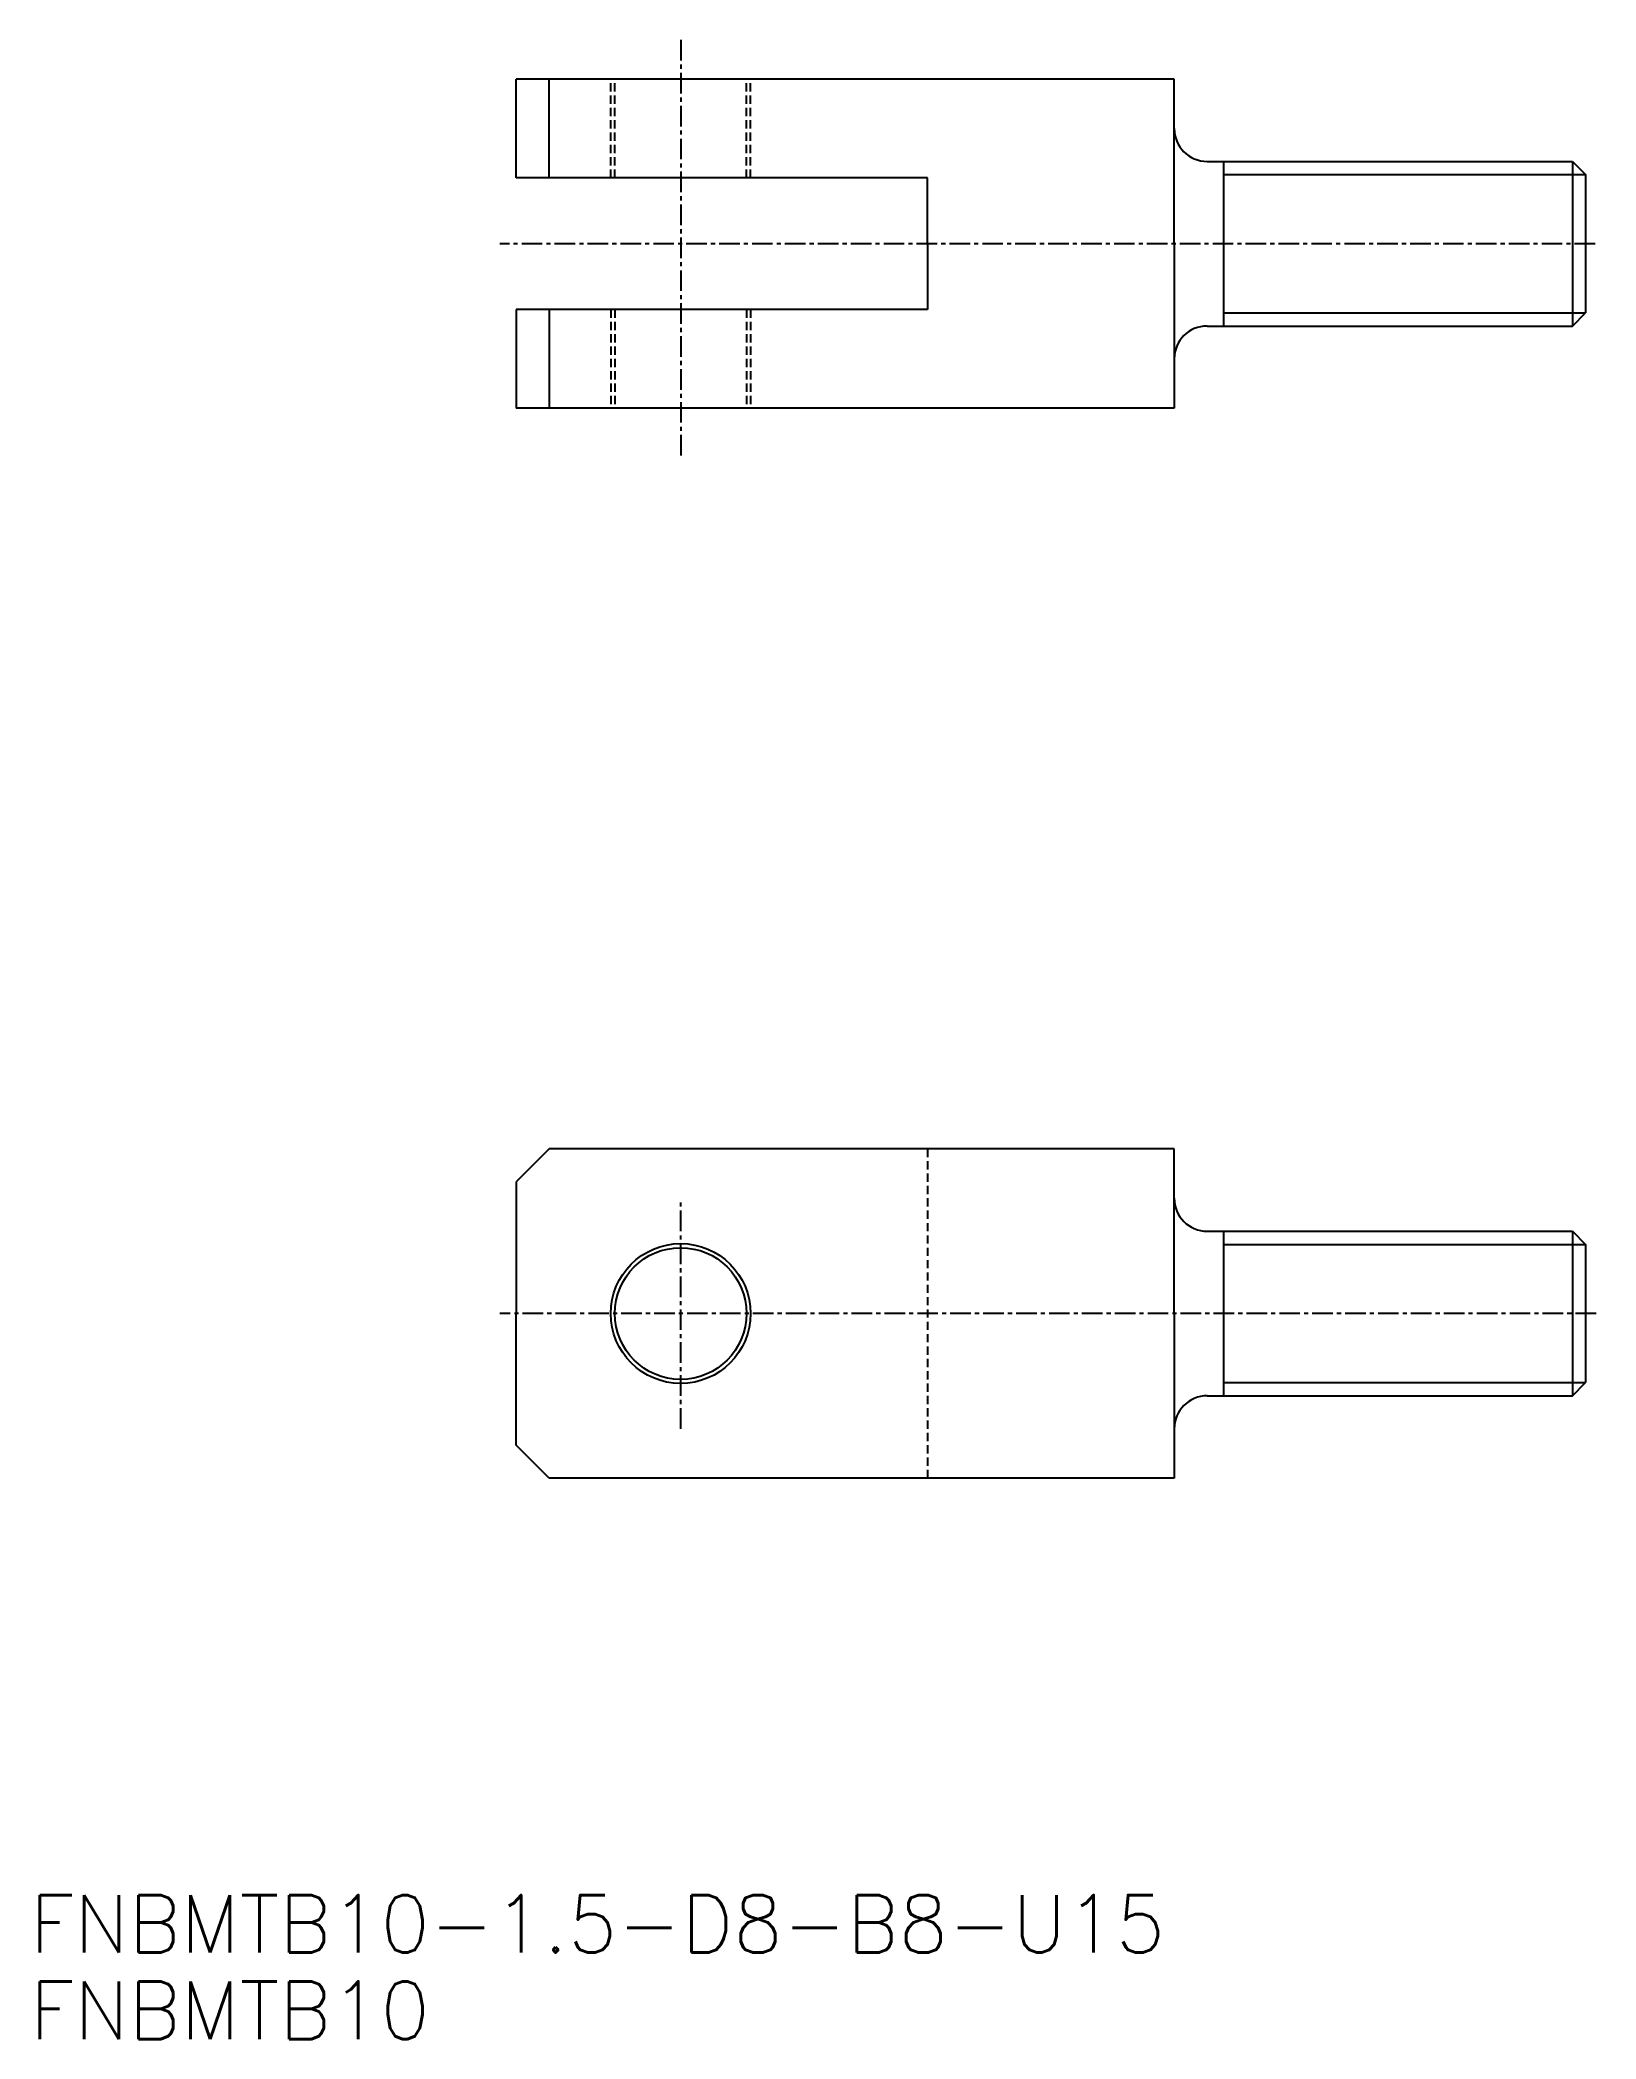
# Model space of a CAD drawing. Extents: x 1 to 96, y 1 to 122.
import ezdxf

# ---------------------------------------------------------------- set-up
doc = ezdxf.new("R2010")
doc.units = 0
doc.linetypes.add('CENTER', pattern=[2, 1.25, -0.25, 0.25, -0.25])
doc.linetypes.add('DASHED', pattern=[0.75, 0.5, -0.25])
doc.layers.get('0').update_dxf_attribs({"linetype": 'CONTINUOUS'})
doc.layers.add('CENTER', color=1, linetype='CENTER')
doc.styles.get("Standard").update_dxf_attribs({"font": 'txt.shx', "bigfont": 'extfont.shx'})

msp = doc.modelspace()

# ---------------------------------------------------------------- linework, layer by layer
at = {"color": 7, "linetype": 'CONTINUOUS'}
for p, q in [((70, 120), (30, 120)), ((30, 114), (30, 120)), ((32, 114), (32, 120)), ((70, 110), (70, 120)), ((72, 115), (94.2, 115)), ((94.2, 115), (94.2, 105)), ((94.2, 115), (95, 114.2)), ((95, 114.2), (95, 105.8)), ((55, 114), (30, 114)), ((55, 110), (55, 114)), ((55, 110), (55, 106)), ((70, 110), (70, 100)), ((55, 106), (30, 106)), ((30, 106), (30, 100)), ((32, 106), (32, 100)), ((94.2, 105), (95, 105.8)), ((72, 105), (94.2, 105)), ((70, 100), (30, 100)), ((32, 55), (30, 53)), ((70, 55), (32, 55)), ((70, 45), (70, 55)), ((30, 53), (30, 45)), ((72, 50), (94.2, 50)), ((94.2, 50), (94.2, 40)), ((94.2, 50), (95, 49.2)), ((95, 49.2), (95, 40.8)), ((30, 37), (30, 45)), ((70, 45), (70, 35)), ((94.2, 40), (95, 40.8)), ((72, 40), (94.2, 40)), ((32, 35), (30, 37)), ((70, 35), (32, 35))]:
    msp.add_line(p, q, dxfattribs=at)
at = {"color": 3, "linetype": 'DASHED'}
for p, q in [((35.75, 114), (35.75, 120)), ((36, 114), (36, 120)), ((44, 114), (44, 120)), ((44.25, 114), (44.25, 120)), ((35.75, 106), (35.75, 100)), ((36, 106), (36, 100)), ((44, 106), (44, 100)), ((44.25, 106), (44.25, 100)), ((55, 55), (55, 35))]:
    msp.add_line(p, q, dxfattribs=at)
at = {"color": 3}
for p, q in [((73, 115), (73, 105)), ((73, 114.2), (95, 114.2)), ((73, 105.8), (95, 105.8)), ((73, 50), (73, 40)), ((73, 49.2), (95, 49.2)), ((73, 40.8), (95, 40.8))]:
    msp.add_line(p, q, dxfattribs=at)
at = {"color": 7, "linetype": 'CONTINUOUS'}
for radius in [4.25, 4]:
    msp.add_circle((40, 45), radius, dxfattribs=at)
for centre, start, end in [((72, 117), 180, 270), ((72, 103), 90, 180), ((72, 52), 180, 270), ((72, 38), 90, 180)]:
    msp.add_arc(centre, 2, start, end, dxfattribs=at)
at = {"layer": 'CENTER', "color": 1, "linetype": 'CENTER'}
for p, q in [((40, 122.38), (40, 97)), ((95.59, 110), (29, 110)), ((40, 38), (40, 52)), ((95.64, 45), (29, 45))]:
    msp.add_line(p, q, dxfattribs=at)

# ---------------------------------------------------------------- texts
at = {"color": 7, "linetype": 'CONTINUOUS'}
for s, p in [('FNBMTB10-1.5-D8-B8-U15', (0.45, 6.17)), ('FNBMTB10', (0.45, 0.92))]:
    msp.add_text(s, height=3.5, dxfattribs=at).set_placement(p)

doc.saveas('drawing.dxf')
